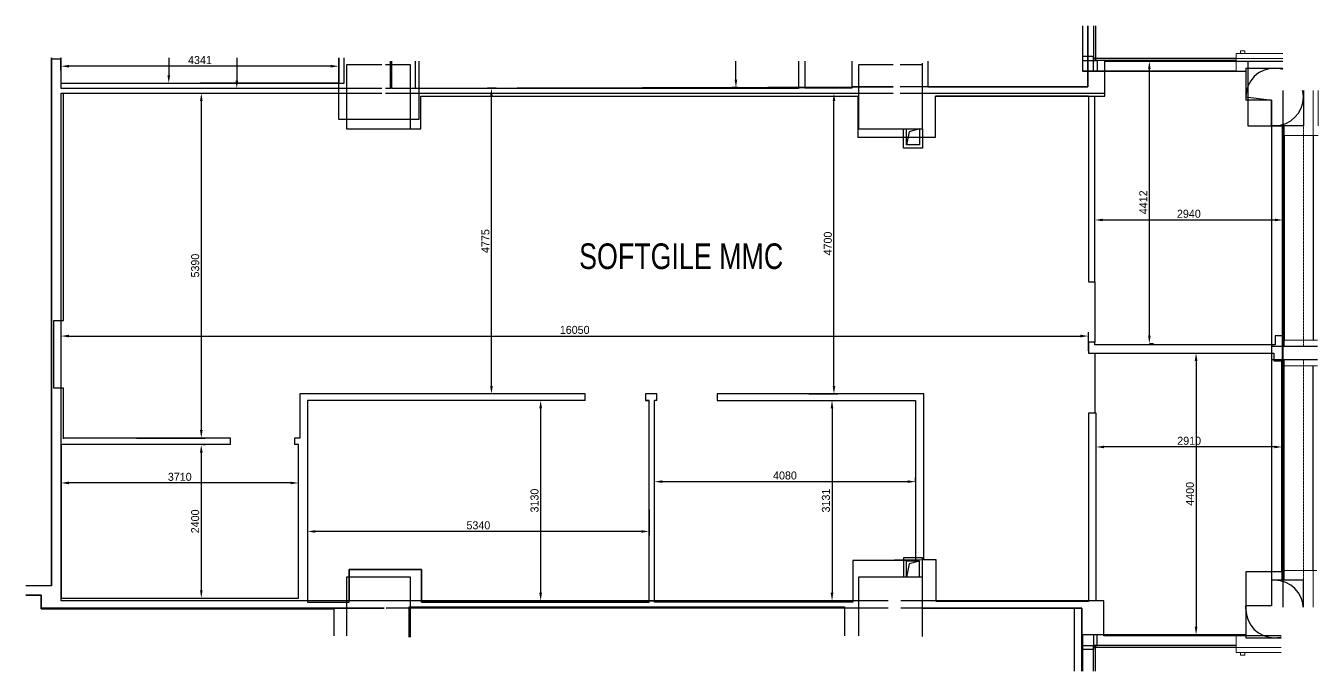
# Model space of a CAD drawing. Header units: millimetres. Extents: x 1372008 to 1414295, y 9162 to 26332.
# Drawn here: x 1394105 to 1414295, y 9162 to 19242 of the extents above; entities that cross this region are included whole.
import ezdxf

# ---------------------------------------------------------------- set-up
doc = ezdxf.new("R2010")
doc.units = ezdxf.units.MM
doc.linetypes.add('HIDDEN', pattern=[0.375, 0.25, -0.125])
for name, color, linetype in [('Baca', 7, 'Continuous'), ('Divar-esas', 7, 'Continuous'), ('Divar-komek', 7, 'Continuous'), ('metal', 7, 'Continuous'), ('OFFICE_BOUNDARY', 3, 'Continuous'), ('Pencere', 7, 'Continuous'), ('plita 2', 7, 'Continuous'), ('sutun1', 7, 'Continuous'), ('Tavan', 7, 'Continuous')]:
    doc.layers.add(name, color=color, linetype=linetype)
doc.layers.add('Fasad detali', color=37, linetype='Continuous', lineweight=20)
doc.layers.add('obl. keramogranit', color=138, linetype='Continuous', lineweight=18, true_color=0x005252)
doc.layers.add('plita', color=182, linetype='Continuous', lineweight=5, true_color=0x3a07c5)
doc.styles.add('Yazilar', font='txt', dxfattribs={"width": 0.75})

msp = doc.modelspace()

# ---------------------------------------------------------------- linework, layer by layer
for p, q in [((1410695, 18292), (1410695, 19242)), ((1410695, 19242), (1410695, 18292)), ((1394505, 18722), (1394505, 18742)), ((1394655, 18722), (1394505, 18722)), ((1394655, 18342), (1394654, 18742)), ((1394655, 18332), (1394655, 18722)), ((1398995, 17782), (1398995, 18742)), ((1398995, 18742), (1398995, 18352)), ((1399075, 18742), (1399075, 18342)), ((1399825, 18262), (1399825, 18692)), ((1400195, 18262), (1400195, 18692)), ((1400245, 18692), (1400245, 17782)), ((1406175, 18692), (1406175, 18262)), ((1406275, 18692), (1406275, 18272)), ((1407015, 18272), (1407015, 18692)), ((1408195, 18692), (1408195, 18292)), ((1410965, 18142), (1410965, 18692)), ((1410965, 18692), (1413195, 18692)), ((1410965, 18142), (1410965, 18692)), ((1410965, 18692), (1413195, 18692)), ((1413195, 18692), (1413195, 17682)), ((1413195, 18692), (1413195, 17682)), ((1398995, 18352), (1394655, 18342)), ((1399075, 18342), (1394655, 18342)), ((1394655, 18192), (1399115, 18192)), ((1394655, 10262), (1394655, 18192)), ((1394695, 14642), (1394695, 18192)), ((1394695, 18192), (1399115, 18192)), ((1399115, 18192), (1399115, 17632)), ((1399115, 18192), (1399115, 17632)), ((1407655, 18284), (1399825, 18262)), ((1406175, 18262), (1400195, 18262)), ((1406275, 18272), (1407015, 18272)), ((1410695, 18292), (1407765, 18284)), ((1408195, 18292), (1410695, 18292)), ((1400275, 17632), (1400275, 18142)), ((1400275, 18142), (1407105, 18142)), ((1400275, 17632), (1400275, 18142)), ((1400275, 18142), (1407105, 18142)), ((1407105, 18142), (1407105, 17502)), ((1407105, 18142), (1407105, 17502)), ((1408315, 17502), (1408315, 18142)), ((1408315, 17502), (1408315, 18142)), ((1408315, 18142), (1410965, 18142)), ((1410705, 18142), (1410705, 15242)), ((1410805, 15242), (1410805, 18142)), ((1410805, 18142), (1410965, 18142)), ((1400245, 17782), (1398995, 17782)), ((1399115, 17632), (1400275, 17632)), ((1399115, 17632), (1400275, 17632)), ((1413195, 17682), (1413745, 17682)), ((1413195, 17682), (1413745, 17682)), ((1413745, 17682), (1413725, 10712)), ((1413745, 17682), (1413745, 14402)), ((1407105, 17502), (1408315, 17502)), ((1407105, 17502), (1408315, 17502)), ((1410705, 15242), (1410805, 15242)), ((1410805, 15242), (1410805, 14302)), ((1394545, 13582), (1394545, 14642)), ((1394545, 14642), (1394695, 14642)), ((1413745, 14402), (1413625, 14402)), ((1413625, 14402), (1413625, 14262)), ((1410805, 14302), (1410705, 14302)), ((1410705, 14302), (1410705, 14132)), ((1410805, 14262), (1410805, 14302)), ((1413625, 14262), (1410805, 14262)), ((1410705, 14132), (1410805, 14132)), ((1410805, 14132), (1410805, 13192)), ((1410805, 14132), (1413605, 14132)), ((1413605, 14132), (1413605, 14012)), ((1413605, 14012), (1413725, 14012)), ((1413725, 14012), (1413725, 10712)), ((1394695, 13582), (1394545, 13582)), ((1394695, 12792), (1394695, 13582)), ((1403925, 10242), (1403925, 13392)), ((1408135, 13492), (1404905, 13492)), ((1404905, 13492), (1404905, 13392)), ((1408005, 13392), (1408005, 10892)), ((1408135, 10902), (1408135, 13492)), ((1410805, 13192), (1410705, 13192)), ((1410705, 13192), (1410705, 10252)), ((1410825, 13192), (1410805, 13192)), ((1410825, 10262), (1410825, 13192)), ((1400285, 10752), (1399155, 10752)), ((1399155, 10752), (1399155, 10262)), ((1400285, 10242), (1400285, 10752)), ((1408325, 10902), (1407025, 10892)), ((1408005, 10892), (1407025, 10892)), ((1407025, 10892), (1407025, 10242)), ((1407025, 10892), (1407025, 10262)), ((1408325, 10902), (1408135, 10902)), ((1408325, 10252), (1408325, 10902)), ((1408325, 10252), (1408325, 10902)), ((1413725, 10712), (1413165, 10712)), ((1413165, 10712), (1413165, 9712)), ((1413725, 10712), (1413165, 10712)), ((1413165, 10712), (1413165, 9712)), ((1394105, 10347), (1394345, 10347)), ((1394345, 10347), (1394105, 10347)), ((1394345, 10347), (1394345, 10137)), ((1394345, 10137), (1394345, 10347)), ((1399705, 10141), (1394345, 10137)), ((1394345, 10137), (1398915, 10137)), ((1399155, 10262), (1394655, 10262)), ((1398915, 10137), (1398915, 9712)), ((1407575, 10146), (1399735, 10141)), ((1400095, 9692), (1400095, 10167)), ((1400095, 10167), (1406895, 10167)), ((1407025, 10262), (1400285, 10242)), ((1407025, 10242), (1403925, 10242)), ((1406895, 10167), (1406895, 9712)), ((1410490, 10147), (1407775, 10146)), ((1408115, 9702), (1408115, 10147)), ((1408115, 10147), (1410605, 10147)), ((1410945, 10262), (1408325, 10252)), ((1410705, 10252), (1408325, 10252)), ((1410490, 9162), (1410490, 10147)), ((1410605, 10147), (1410605, 9162)), ((1410945, 10262), (1410825, 10262)), ((1410945, 9712), (1410945, 10262)), ((1410945, 9712), (1410945, 10262)), ((1413165, 9712), (1410945, 9712)), ((1413165, 9712), (1410945, 9712))]:
    msp.add_line(p, q)
at = {"color": 5, "lineweight": 30}
for p, q in [((1410695, 19242), (1410695, 18292)), ((1399825, 18262), (1399825, 18692)), ((1406175, 18262), (1399825, 18262)), ((1407015, 18272), (1406175, 18272)), ((1406175, 18272), (1406175, 18262)), ((1407655, 18292), (1407015, 18292)), ((1407015, 18292), (1407015, 18272)), ((1410695, 18292), (1407765, 18292))]:
    msp.add_line(p, q, dxfattribs=at)
at = {"lineweight": -3}
for q in [(1394505, 18742), (1394105, 10497)]:
    msp.add_line((1394505, 10497), q, dxfattribs=at)
at = {"color": 0, "lineweight": -2, "transparency": 16777216}
for p, q in [((1394654, 18645), (1394654, 18549)), ((1398870, 18612), (1394779, 18612)), ((1398995, 18656), (1398995, 18549)), ((1411660, 18692), (1411721, 18692)), ((1411658, 14405), (1411658, 18567)), ((1395833, 18192), (1396909, 18192)), ((1396295, 18346), (1396400, 18346)), ((1401453, 18267), (1401317, 18267)), ((1405229, 18277), (1405136, 18277)), ((1406338, 18192), (1406793, 18192)), ((1396846, 18067), (1396846, 12927)), ((1401379, 13617), (1401379, 18142)), ((1406730, 13617), (1406730, 18067)), ((1410805, 16025), (1410805, 16273)), ((1410930, 16210), (1413620, 16210)), ((1413745, 16074), (1413745, 16273)), ((1394655, 14158), (1394655, 14460)), ((1394780, 14397), (1410580, 14397)), ((1410705, 14164), (1410705, 14460)), ((1411660, 14280), (1411721, 14280)), ((1412388, 14007), (1412388, 9857)), ((1412419, 14132), (1412450, 14132)), ((1401466, 13492), (1401317, 13492)), ((1402206, 13392), (1402086, 13392)), ((1406338, 13492), (1406793, 13492)), ((1406722, 13392), (1406763, 13392)), ((1402148, 13267), (1402148, 10387)), ((1406700, 13267), (1406700, 10386)), ((1395833, 12802), (1396909, 12802)), ((1410825, 12339), (1410825, 12727)), ((1413735, 12339), (1413735, 12727)), ((1396846, 12577), (1396846, 10427)), ((1396878, 12702), (1396909, 12702)), ((1413610, 12664), (1410950, 12664)), ((1394655, 12074), (1394655, 12165)), ((1398365, 12074), (1398365, 12165)), ((1403925, 12114), (1403925, 12185)), ((1404050, 12123), (1407880, 12123)), ((1408005, 12114), (1408005, 12185)), ((1398240, 12102), (1394780, 12102)), ((1398505, 11688), (1398505, 11282)), ((1403845, 11688), (1403845, 11282)), ((1403720, 11344), (1398630, 11344)), ((1396878, 10302), (1396909, 10302)), ((1402206, 10262), (1402086, 10262)), ((1406732, 10261), (1406763, 10261)), ((1412419, 9732), (1412450, 9732))]:
    msp.add_line(p, q, dxfattribs=at)
at = {"color": 18, "lineweight": 30, "true_color": 0x000000}
for p, q in [((1394655, 18262), (1394655, 18742)), ((1399795, 18692), (1399795, 18262)), ((1399665, 18262), (1394655, 18262)), ((1399795, 18262), (1399725, 18262))]:
    msp.add_line(p, q, dxfattribs=at)
at = {"color": 0, "lineweight": -2}
for p, q in [((1396338, 18742), (1396338, 18471)), ((1397401, 18742), (1397401, 18387)), ((1405199, 18402), (1405199, 18692)), ((1399665, 18262), (1397338, 18262)), ((1399808, 18262), (1399725, 18262))]:
    msp.add_line(p, q, dxfattribs=at)
at = {"color": 1, "lineweight": 30}
for p, q in [((1410965, 18192), (1410965, 18692)), ((1410965, 18692), (1413745, 18692)), ((1394655, 10262), (1394655, 18192)), ((1394655, 18192), (1399665, 18192)), ((1399725, 18192), (1407655, 18192)), ((1407765, 18192), (1410965, 18192)), ((1413745, 18232), (1413745, 10162)), ((1394345, 10347), (1394105, 10347)), ((1394345, 10147), (1394345, 10347)), ((1399705, 10147), (1394345, 10147)), ((1407575, 10262), (1394655, 10262)), ((1407575, 10147), (1399735, 10147)), ((1410945, 10262), (1407775, 10262)), ((1410605, 10147), (1407775, 10147)), ((1410605, 9162), (1410605, 10147)), ((1410945, 9712), (1410945, 10262)), ((1413715, 9712), (1410945, 9712))]:
    msp.add_line(p, q, dxfattribs=at)
for points in [[(1410705, 18142), (1408315, 18142)], [(1402845, 13392), (1402845, 13492), (1398385, 13492), (1398385, 12802), (1398305, 12802), (1398305, 12702)], [(1402845, 13392), (1398505, 13392), (1398505, 10242), (1399155, 10242), (1399155, 10752), (1400285, 10752), (1400285, 10242), (1403845, 10242), (1403845, 13392)], [(1403965, 13392), (1403965, 13492), (1403785, 13492), (1403785, 13392)], [(1403785, 13392), (1403845, 13392)], [(1403845, 13392), (1403801, 13392)], [(1403965, 13392), (1403925, 13392)], [(1404905, 13392), (1408005, 13392)], [(1397305, 12802), (1394695, 12802)], [(1397305, 12702), (1397305, 12802)], [(1397305, 12702), (1394655, 12702), (1394655, 10302), (1398365, 10302), (1398365, 12702), (1398305, 12702)]]:
    msp.add_lwpolyline(points)
at = {"color": 0, "transparency": 16777216}
for points in [[(1394779, 18632), (1394779, 18591), (1394654, 18612)], [(1398870, 18632), (1398870, 18591), (1398995, 18612)], [(1411638, 18567), (1411679, 18567), (1411658, 18692)], [(1396317, 18471), (1396359, 18471), (1396338, 18346)], [(1397380, 18387), (1397422, 18387), (1397401, 18262)], [(1405178, 18402), (1405219, 18402), (1405199, 18277)], [(1396826, 18067), (1396867, 18067), (1396846, 18192)], [(1401359, 18142), (1401400, 18142), (1401379, 18267)], [(1406710, 18067), (1406751, 18067), (1406730, 18192)], [(1410930, 16231), (1410930, 16190), (1410805, 16210)], [(1413620, 16231), (1413620, 16190), (1413745, 16210)], [(1394780, 14418), (1394780, 14376), (1394655, 14397)], [(1410580, 14418), (1410580, 14376), (1410705, 14397)], [(1411638, 14405), (1411679, 14405), (1411658, 14280)], [(1412367, 14007), (1412409, 14007), (1412388, 14132)], [(1401359, 13617), (1401400, 13617), (1401379, 13492)], [(1406710, 13617), (1406751, 13617), (1406730, 13492)], [(1402127, 13267), (1402169, 13267), (1402148, 13392)], [(1406679, 13267), (1406721, 13267), (1406700, 13392)], [(1396826, 12927), (1396867, 12927), (1396846, 12802)], [(1396826, 12577), (1396867, 12577), (1396846, 12702)], [(1410950, 12685), (1410950, 12644), (1410825, 12664)], [(1413610, 12685), (1413610, 12644), (1413735, 12664)], [(1394780, 12123), (1394780, 12081), (1394655, 12102)], [(1398240, 12123), (1398240, 12081), (1398365, 12102)], [(1404050, 12143), (1404050, 12102), (1403925, 12123)], [(1407880, 12143), (1407880, 12102), (1408005, 12123)], [(1398630, 11365), (1398630, 11324), (1398505, 11344)], [(1403720, 11365), (1403720, 11324), (1403845, 11344)], [(1396826, 10427), (1396867, 10427), (1396846, 10302)], [(1402127, 10387), (1402169, 10387), (1402148, 10262)], [(1406679, 10386), (1406721, 10386), (1406700, 10261)], [(1412367, 9857), (1412409, 9857), (1412388, 9732)]]:
    msp.add_solid(points, dxfattribs=at)
at = {"layer": 'Baca', "linetype": 'ByBlock'}
for points in [[(1408065, 17632), (1407903, 17588), (1407865, 17382)], [(1408065, 10882), (1407903, 10838), (1407865, 10632)]]:
    msp.add_lwpolyline(points, dxfattribs=at)
at = {"layer": 'Divar-komek'}
for p, q in [((1408115, 18632), (1408115, 18657)), ((1414215, 17532), (1414215, 14332)), ((1414215, 10732), (1414215, 13932))]:
    msp.add_line(p, q, dxfattribs=at)
for points in [[(1413745, 18561), (1413706, 18573), (1413615, 18582), (1413525, 18573), (1413440, 18547), (1413364, 18506), (1413297, 18451), (1413242, 18384), (1413201, 18308), (1413174, 18223), (1413165, 18132)], [(1413615, 17682), (1413706, 17691), (1413790, 17718), (1413867, 17759), (1413933, 17814), (1413988, 17881), (1414030, 17957), (1414056, 18042), (1414065, 18132), (1414056, 18223), (1414053, 18232)], [(1414062, 10162), (1414056, 10223), (1414030, 10308), (1413988, 10384), (1413933, 10451), (1413867, 10506), (1413790, 10547), (1413706, 10573), (1413615, 10582)], [(1413165, 10132), (1413174, 10042), (1413201, 9957), (1413242, 9881), (1413297, 9814), (1413364, 9759), (1413440, 9718), (1413525, 9691), (1413615, 9682), (1413706, 9691), (1413715, 9694)]]:
    msp.add_lwpolyline(points, dxfattribs=at)
at = {"layer": 'Fasad detali'}
for p, q in [((1413015, 18812), (1413745, 18812)), ((1413015, 18812), (1413015, 18732)), ((1413080, 18852), (1413150, 18852)), ((1413080, 18812), (1413080, 18852)), ((1413150, 18812), (1413150, 18852)), ((1414295, 17682), (1414295, 18232)), ((1414295, 17532), (1414215, 17532)), ((1414275, 10732), (1414215, 10732)), ((1413015, 9452), (1413015, 9532)), ((1413015, 9452), (1413715, 9452)), ((1413080, 9452), (1413080, 9412)), ((1413080, 9412), (1413150, 9412)), ((1413150, 9452), (1413150, 9412))]:
    msp.add_line(p, q, dxfattribs=at)
at = {"layer": 'metal'}
for p, q in [((1410815, 18732), (1410785, 18732)), ((1410815, 18732), (1410815, 18702)), ((1410815, 9532), (1410785, 9532)), ((1410815, 9532), (1410815, 9562))]:
    msp.add_line(p, q, dxfattribs=at)
for points in [[(1410785, 18762), (1410615, 18762), (1410615, 18702), (1410785, 18702)], [(1410845, 18702), (1410845, 18532), (1410785, 18532), (1410785, 18702)], [(1410845, 9562), (1410845, 9732), (1410785, 9732), (1410785, 9562)], [(1410785, 9502), (1410615, 9502), (1410615, 9562), (1410785, 9562)]]:
    msp.add_lwpolyline(points, close=True, dxfattribs=at)
at = {"layer": 'obl. keramogranit'}
for p, q in [((1413015, 18732), (1413745, 18732)), ((1413015, 18732), (1413015, 18532)), ((1413015, 18532), (1413165, 18532)), ((1414215, 18232), (1414215, 17532)), ((1413765, 17532), (1413765, 17682)), ((1413765, 17532), (1414215, 17532)), ((1413765, 14332), (1414286, 14332)), ((1413765, 14232), (1413765, 14332)), ((1413765, 14032), (1413765, 13932)), ((1413765, 13932), (1414284, 13932)), ((1413765, 10732), (1414215, 10732)), ((1413765, 10732), (1413765, 10582)), ((1414215, 10162), (1414215, 10732)), ((1413015, 9532), (1413015, 9732)), ((1413015, 9732), (1413165, 9732)), ((1413015, 9532), (1413715, 9532))]:
    msp.add_line(p, q, dxfattribs=at)
at = {"layer": 'OFFICE_BOUNDARY'}
msp.add_lwpolyline([(1394655, 18192), (1399115, 18192), (1399115, 17632), (1400275, 17632), (1400275, 18142), (1407105, 18142), (1407105, 17502), (1408315, 17502), (1408315, 18142), (1410965, 18142), (1410965, 18692), (1413195, 18692), (1413195, 17682), (1413745, 17682), (1413725, 10712), (1413165, 10712), (1413165, 9712), (1410945, 9712), (1410945, 10262), (1408325, 10252), (1408325, 10902), (1407025, 10892), (1407025, 10262), (1400285, 10242), (1400285, 10752), (1399155, 10752), (1399155, 10262), (1394655, 10262), (1394655, 18192)], close=True, dxfattribs=at)
at = {"layer": 'Pencere'}
for p, q in [((1410785, 19242), (1410785, 18702)), ((1410815, 19242), (1410815, 18732)), ((1413015, 18702), (1410785, 18702)), ((1413015, 18732), (1410815, 18732)), ((1413735, 17682), (1413735, 14232)), ((1413765, 17532), (1413765, 14332)), ((1413735, 10582), (1413735, 14032)), ((1413765, 10732), (1413765, 13932)), ((1413015, 9562), (1410785, 9562)), ((1410785, 9162), (1410785, 9562)), ((1413015, 9532), (1410815, 9532)), ((1410815, 9162), (1410815, 9532))]:
    msp.add_line(p, q, dxfattribs=at)
at = {"layer": 'plita', "linetype": 'HIDDEN', "ltscale": 5}
for p, q in [((1414065, 17682), (1414065, 14232)), ((1414065, 10582), (1414065, 14032))]:
    msp.add_line(p, q, dxfattribs=at)
at = {"layer": 'plita 2'}
for p, q in [((1410615, 19242), (1410615, 18532)), ((1413015, 18532), (1410615, 18532)), ((1407865, 17382), (1407865, 17632)), ((1408065, 17632), (1408065, 17382)), ((1408065, 17382), (1407865, 17382)), ((1408065, 10882), (1407865, 10882)), ((1407865, 10632), (1407865, 10882)), ((1408065, 10632), (1408065, 10882)), ((1413015, 9732), (1410615, 9732)), ((1410615, 9162), (1410615, 9732))]:
    msp.add_line(p, q, dxfattribs=at)
at = {"layer": 'sutun1', "color": 183}
for p, q in [((1410615, 19242), (1410615, 18532)), ((1410615, 18532), (1413165, 18532)), ((1413165, 18532), (1413165, 18132)), ((1413165, 18132), (1413565, 18082)), ((1413565, 18082), (1413565, 17682)), ((1413565, 17682), (1413565, 10182)), ((1413565, 10182), (1413165, 10182)), ((1413165, 10182), (1413165, 9732)), ((1413165, 9732), (1410615, 9732)), ((1410615, 9732), (1410615, 9162))]:
    msp.add_line(p, q, dxfattribs=at)
at = {"layer": 'sutun1', "color": 134}
for p, q in [((1394505, 18742), (1394505, 10497)), ((1394505, 10497), (1394105, 10497))]:
    msp.add_line(p, q, dxfattribs=at)
at = {"layer": 'sutun1'}
for p, q in [((1399665, 18632), (1399115, 18632)), ((1399115, 18632), (1399115, 17632)), ((1400115, 18632), (1399725, 18632)), ((1400115, 17632), (1400115, 18632)), ((1407655, 18632), (1407115, 18632)), ((1407115, 18632), (1407115, 17632)), ((1408115, 18632), (1407765, 18632)), ((1408115, 17632), (1408115, 18632)), ((1413165, 18582), (1413165, 18082)), ((1413165, 18582), (1413745, 18582)), ((1414065, 18232), (1414065, 17682)), ((1413165, 18132), (1413165, 18082)), ((1413565, 17682), (1413565, 18082)), ((1399115, 17632), (1400115, 17632)), ((1407115, 17632), (1408115, 17632)), ((1414065, 17682), (1413565, 17682)), ((1413565, 14232), (1413565, 14032)), ((1414285, 14232), (1413565, 14232)), ((1413565, 14032), (1414285, 14032)), ((1400115, 10632), (1399115, 10632)), ((1399115, 10632), (1399115, 9712)), ((1400115, 9692), (1400115, 10632)), ((1408115, 10632), (1407115, 10632)), ((1407115, 10632), (1407115, 9713)), ((1408115, 9702), (1408115, 10632)), ((1414065, 10582), (1413565, 10582)), ((1413565, 10582), (1413565, 10182)), ((1414065, 10162), (1414065, 10582)), ((1413565, 10182), (1413165, 10182)), ((1413165, 10182), (1413165, 9682)), ((1413165, 10132), (1413165, 10182)), ((1413165, 9682), (1413715, 9682))]:
    msp.add_line(p, q, dxfattribs=at)
msp.add_lwpolyline([(1413565, 18082), (1413165, 18082)], dxfattribs=at)
at = {"layer": 'Tavan'}
for p, q in [((1407815, 17332), (1407815, 17632)), ((1408115, 17632), (1408115, 17332)), ((1408115, 17332), (1407815, 17332)), ((1408115, 10932), (1407815, 10932)), ((1407815, 10932), (1407815, 10632)), ((1408115, 10632), (1408115, 10932))]:
    msp.add_line(p, q, dxfattribs=at)

# ---------------------------------------------------------------- texts
at = {"color": 0, "transparency": 16777216, "char_height": 125, "attachment_point": 5}
for s, insert in [('4341', (1396825, 18707)), ('2940', (1412275, 16306)), ('16050', (1402680, 14492)), ('2910', (1412280, 12760)), ('3710', (1396510, 12197)), ('4080', (1405965, 12218)), ('5340', (1401175, 11440))]:
    msp.add_mtext(s, dxfattribs=dict(at, insert=insert))
at = {"color": 0, "transparency": 16777216, "char_height": 125, "attachment_point": 5, "rotation": 90}
for s, insert in [('4412', (1411564, 16486)), ('4775', (1401285, 15880)), ('4700', (1406635, 15842)), ('5390', (1396751, 15497)), ('3130', (1402053, 11827)), ('3131', (1406605, 11827)), ('4400', (1412293, 11932)), ('2400', (1396751, 11502))]:
    msp.add_mtext(s, dxfattribs=dict(at, insert=insert))
at = {"layer": 'Divar-esas', "insert": (1402749, 15844), "char_height": 400, "attachment_point": 1, "style": 'Yazilar'}
msp.add_mtext_dynamic_manual_height_columns('{\\f@Arial Unicode MS|b0|i0|c0|p34;SOFTGILE MMC}', width=5488.74, gutter_width=250, heights=[-414], dxfattribs=at)

doc.saveas('drawing.dxf')
